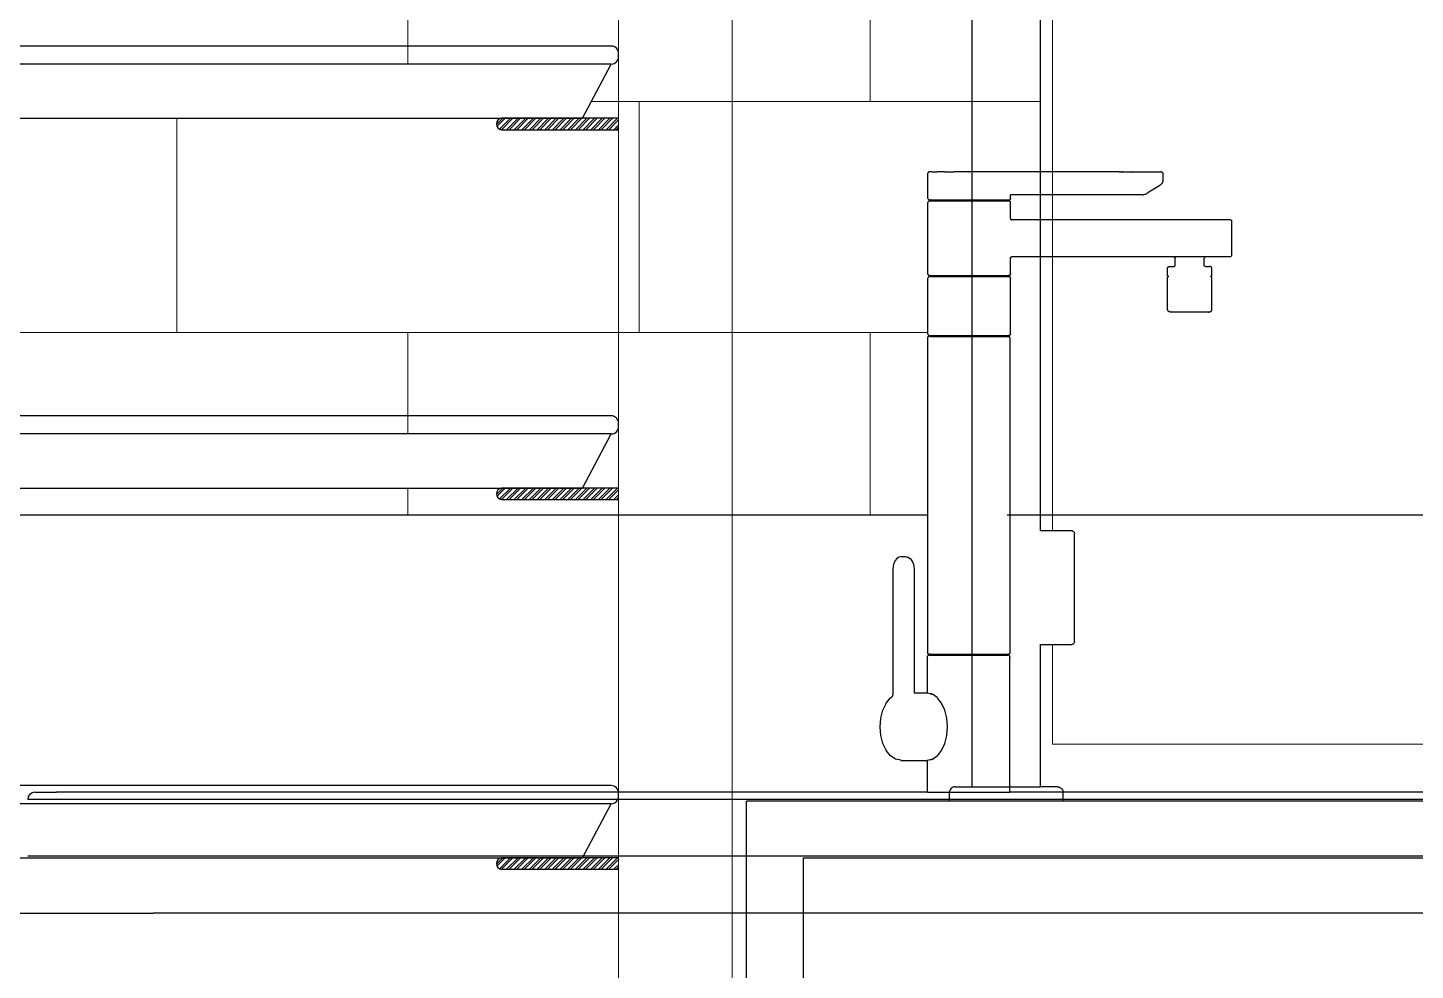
# Model space of a CAD drawing. Header units: millimetres. Extents: x 106699 to 122058, y 158555 to 162844.
# Drawn here: x 108622.63 to 108671.41, y 160829.87 to 160863 of the extents above; entities that cross this region are included whole.
import ezdxf

# ---------------------------------------------------------------- set-up
doc = ezdxf.new("R2010")
doc.units = ezdxf.units.MM
for name, color, linetype, lineweight in [('300_Z4_STR_F03$0$AUDIT_D_220920114151-103', 251, 'Continuous', 5), ('ahsap gorunus arka kalın', 43, 'Continuous', 9), ('cam gorunus on', 142, 'Continuous', 15)]:
    doc.layers.add(name, color=color, linetype=linetype, lineweight=lineweight)
doc.layers.add('S2000-002 Çizgi', color=7, linetype='Continuous')
pattern_1 = [(0, (-11544.62, 998.902), (0, 8.128), []), (90, (-11544.62, 998.902), (-8.128, 8.128), [8.128, -8.128])]

# ---------------------------------------------------------------- blocks, each defined once
blk = doc.blocks.new('A$C254879b2')
at = {"layer": 'S2000-002 Çizgi', "color": 8, "true_color": 0x7a7a7a}
for p, q in [((448.886, 113.516), (448.888, 113.529)), ((448.886, 112.624), (448.886, 113.516)), ((448.893, 113.541), (448.888, 113.529)), ((448.9, 113.551), (448.893, 113.541)), ((448.91, 113.559), (448.9, 113.551)), ((448.91, 113.559), (448.922, 113.563)), ((448.935, 113.565), (448.922, 113.563)), ((449.019, 113.563), (448.935, 113.565)), ((449.019, 113.563), (449.03, 113.565)), ((449.03, 113.565), (449.205, 113.563)), ((449.215, 113.565), (449.205, 113.563)), ((449.468, 113.563), (449.215, 113.565)), ((449.468, 113.563), (449.476, 113.565)), ((449.476, 113.565), (449.791, 113.563)), ((449.795, 113.565), (449.791, 113.563)), ((450.15, 113.563), (449.795, 113.565)), ((450.301, 113.563), (450.15, 113.563)), ((450.301, 113.563), (450.307, 113.565)), ((451.698, 113.565), (450.307, 113.565)), ((455.598, 113.563), (451.698, 113.565)), ((455.608, 113.565), (455.598, 113.563)), ((455.608, 113.565), (455.646, 113.565)), ((455.646, 113.565), (455.682, 113.563)), ((455.689, 113.565), (455.682, 113.563)), ((455.689, 113.565), (455.731, 113.563)), ((455.737, 113.565), (455.731, 113.563)), ((455.737, 113.565), (455.788, 113.565)), ((455.788, 113.565), (455.839, 113.563)), ((455.842, 113.565), (455.839, 113.563)), ((455.842, 113.565), (455.897, 113.563)), ((455.897, 113.563), (455.955, 113.565)), ((455.955, 113.565), (456.014, 113.563)), ((456.014, 113.563), (456.069, 113.565)), ((456.072, 113.563), (456.069, 113.565)), ((456.072, 113.563), (456.123, 113.565)), ((456.123, 113.565), (456.128, 113.563)), ((456.128, 113.563), (456.174, 113.565)), ((456.174, 113.565), (456.18, 113.563)), ((456.18, 113.563), (456.223, 113.565)), ((456.223, 113.565), (456.23, 113.563)), ((456.23, 113.563), (456.918, 113.565)), ((456.926, 113.563), (456.918, 113.565)), ((456.926, 113.563), (456.962, 113.565)), ((456.962, 113.565), (456.971, 113.563)), ((456.971, 113.563), (456.999, 113.565)), ((456.999, 113.565), (457.057, 113.565)), ((457.068, 113.563), (457.057, 113.565)), ((457.075, 113.565), (457.068, 113.563)), ((457.09, 113.565), (457.075, 113.565)), ((457.09, 113.565), (457.103, 113.563)), ((457.103, 113.563), (457.114, 113.559)), ((457.114, 113.559), (457.125, 113.551)), ((457.128, 113.178), (457.116, 113.157)), ((457.125, 113.551), (457.132, 113.541)), ((457.128, 113.178), (457.133, 113.192)), ((457.132, 113.541), (457.137, 113.529)), ((457.137, 113.211), (457.133, 113.192)), ((457.137, 113.529), (457.139, 113.516)), ((457.137, 113.211), (457.139, 113.225)), ((457.139, 113.516), (457.139, 113.225)), ((451.787, 112.624), (451.787, 112.754)), ((456.413, 112.754), (451.787, 112.754)), ((456.413, 112.754), (456.438, 112.756)), ((456.438, 112.756), (456.448, 112.757)), ((456.448, 112.757), (456.476, 112.762)), ((456.476, 112.762), (456.506, 112.77)), ((456.506, 112.77), (456.536, 112.78)), ((456.536, 112.78), (456.563, 112.792)), ((456.563, 112.792), (456.577, 112.803)), ((456.577, 112.803), (456.587, 112.804)), ((456.587, 112.804), (456.595, 112.809)), ((456.999, 113.062), (456.595, 112.809)), ((457.019, 113.069), (456.999, 113.062)), ((457.053, 113.092), (457.019, 113.069)), ((457.068, 113.108), (457.053, 113.092)), ((457.068, 113.108), (457.079, 113.114)), ((457.079, 113.114), (457.089, 113.123)), ((457.099, 113.135), (457.087, 113.129)), ((457.087, 113.129), (457.089, 113.123)), ((457.108, 113.145), (457.099, 113.135)), ((457.116, 113.157), (457.108, 113.145)), ((448.886, 112.624), (448.888, 112.612)), ((448.888, 112.501), (448.886, 112.488)), ((448.886, 109.964), (448.886, 112.488)), ((448.888, 112.612), (448.893, 112.6)), ((448.888, 112.501), (448.893, 112.512)), ((448.893, 112.6), (448.9, 112.59)), ((448.893, 112.512), (448.9, 112.522)), ((448.9, 112.59), (448.91, 112.582)), ((448.9, 112.522), (448.91, 112.53)), ((448.91, 112.582), (448.922, 112.577)), ((448.922, 112.535), (448.91, 112.53)), ((448.922, 112.577), (448.935, 112.576)), ((448.922, 112.535), (448.935, 112.537)), ((448.959, 112.576), (448.935, 112.576)), ((448.935, 112.537), (448.959, 112.537)), ((448.959, 112.537), (448.959, 112.576)), ((448.959, 112.576), (451.714, 112.576)), ((448.959, 112.537), (451.714, 112.537)), ((451.714, 112.537), (451.714, 112.576)), ((451.714, 112.576), (451.738, 112.576)), ((451.714, 112.537), (451.738, 112.537)), ((451.738, 112.576), (451.751, 112.577)), ((451.738, 112.537), (451.751, 112.535)), ((451.751, 112.577), (451.762, 112.582)), ((451.751, 112.535), (451.762, 112.53)), ((451.762, 112.582), (451.773, 112.59)), ((451.762, 112.53), (451.773, 112.522)), ((451.78, 112.6), (451.773, 112.59)), ((451.773, 112.522), (451.78, 112.512)), ((451.785, 112.612), (451.78, 112.6)), ((451.785, 112.501), (451.78, 112.512)), ((451.787, 112.624), (451.785, 112.612)), ((451.787, 112.488), (451.785, 112.501)), ((451.787, 111.924), (451.787, 112.488)), ((451.787, 111.924), (451.788, 111.911)), ((451.788, 111.911), (451.793, 111.9)), ((451.793, 111.9), (451.801, 111.889)), ((451.801, 111.889), (451.811, 111.882)), ((451.811, 111.882), (451.823, 111.877)), ((451.823, 111.877), (451.836, 111.875)), ((459.509, 111.875), (451.836, 111.875)), ((459.509, 111.875), (459.522, 111.874)), ((459.522, 111.874), (459.534, 111.869)), ((459.534, 111.869), (459.544, 111.861)), ((459.544, 111.861), (459.552, 111.851)), ((459.552, 111.851), (459.557, 111.839)), ((459.557, 111.839), (459.558, 111.826)), ((459.558, 111.826), (459.558, 110.625)), ((451.788, 110.54), (451.787, 110.528)), ((451.787, 109.964), (451.787, 110.528)), ((451.788, 110.54), (451.793, 110.552)), ((451.801, 110.562), (451.793, 110.552)), ((451.811, 110.57), (451.801, 110.562)), ((451.811, 110.57), (451.823, 110.575)), ((451.823, 110.575), (451.836, 110.577)), ((457.515, 110.577), (451.836, 110.577)), ((457.515, 110.577), (457.53, 110.575)), ((457.554, 110.577), (457.53, 110.575)), ((457.53, 110.575), (457.544, 110.57)), ((457.544, 110.57), (457.557, 110.562)), ((458.621, 110.577), (457.554, 110.577)), ((457.557, 110.562), (457.566, 110.552)), ((457.565, 110.248), (457.568, 110.252)), ((457.566, 110.552), (457.572, 110.54)), ((457.568, 110.252), (457.57, 110.255)), ((457.57, 110.255), (457.572, 110.26)), ((457.572, 110.54), (457.574, 110.528)), ((457.572, 110.26), (457.574, 110.264)), ((457.574, 110.268), (457.574, 110.528)), ((457.574, 110.264), (457.574, 110.268)), ((458.603, 110.54), (458.601, 110.528)), ((458.601, 110.268), (458.601, 110.528)), ((458.601, 110.264), (458.601, 110.268)), ((458.602, 110.26), (458.601, 110.264)), ((458.604, 110.255), (458.602, 110.26)), ((458.609, 110.552), (458.603, 110.54)), ((458.607, 110.252), (458.604, 110.255)), ((458.61, 110.248), (458.607, 110.252)), ((458.609, 110.552), (458.618, 110.562)), ((458.618, 110.562), (458.63, 110.57)), ((458.644, 110.575), (458.621, 110.577)), ((458.644, 110.575), (458.63, 110.57)), ((458.66, 110.577), (458.644, 110.575)), ((459.509, 110.577), (458.66, 110.577)), ((459.522, 110.578), (459.509, 110.577)), ((459.534, 110.583), (459.522, 110.578)), ((459.544, 110.591), (459.534, 110.583)), ((459.552, 110.601), (459.544, 110.591)), ((459.552, 110.601), (459.557, 110.613)), ((459.558, 110.625), (459.557, 110.613)), ((448.888, 109.951), (448.886, 109.964)), ((448.886, 109.827), (448.888, 109.84)), ((448.886, 107.859), (448.886, 109.827)), ((448.888, 109.951), (448.893, 109.94)), ((448.893, 109.852), (448.888, 109.84)), ((448.893, 109.94), (448.9, 109.929)), ((448.9, 109.862), (448.893, 109.852)), ((448.91, 109.922), (448.9, 109.929)), ((448.91, 109.87), (448.9, 109.862)), ((448.922, 109.917), (448.91, 109.922)), ((448.922, 109.874), (448.91, 109.87)), ((448.922, 109.917), (448.935, 109.915)), ((448.935, 109.876), (448.922, 109.874)), ((448.959, 109.915), (448.935, 109.915)), ((448.959, 109.876), (448.935, 109.876)), ((448.959, 109.876), (448.959, 109.915)), ((448.959, 109.915), (451.714, 109.915)), ((448.959, 109.876), (451.714, 109.876)), ((451.714, 109.876), (451.714, 109.915)), ((451.738, 109.915), (451.714, 109.915)), ((451.714, 109.876), (451.738, 109.876)), ((451.738, 109.915), (451.751, 109.917)), ((451.738, 109.876), (451.751, 109.874)), ((451.751, 109.917), (451.762, 109.922)), ((451.751, 109.874), (451.762, 109.87)), ((451.762, 109.922), (451.773, 109.929)), ((451.762, 109.87), (451.773, 109.862)), ((451.773, 109.929), (451.78, 109.94)), ((451.773, 109.862), (451.78, 109.852)), ((451.785, 109.951), (451.78, 109.94)), ((451.78, 109.852), (451.785, 109.84)), ((451.787, 109.964), (451.785, 109.951)), ((451.785, 109.84), (451.787, 109.827)), ((451.787, 107.859), (451.787, 109.827)), ((457.31, 110.174), (457.311, 110.182)), ((457.31, 109.91), (457.31, 110.174)), ((457.318, 109.908), (457.31, 109.91)), ((457.31, 109.863), (457.318, 109.865)), ((457.31, 108.716), (457.31, 109.863)), ((457.311, 110.182), (457.313, 110.19)), ((457.313, 110.19), (457.316, 110.198)), ((457.316, 110.198), (457.321, 110.205)), ((457.325, 109.906), (457.318, 109.908)), ((457.318, 109.865), (457.325, 109.867)), ((457.321, 110.205), (457.327, 110.211)), ((457.331, 109.902), (457.325, 109.906)), ((457.325, 109.867), (457.331, 109.871)), ((457.327, 110.211), (457.335, 110.217)), ((457.336, 109.898), (457.331, 109.902)), ((457.331, 109.871), (457.336, 109.875)), ((457.335, 110.217), (457.343, 110.223)), ((457.339, 109.892), (457.336, 109.898)), ((457.336, 109.875), (457.339, 109.881)), ((457.34, 109.887), (457.339, 109.892)), ((457.339, 109.881), (457.34, 109.887)), ((457.343, 110.223), (457.353, 110.227)), ((457.353, 110.227), (457.363, 110.231)), ((457.363, 110.231), (457.373, 110.233)), ((457.373, 110.233), (457.384, 110.235)), ((457.384, 110.235), (457.395, 110.235)), ((457.395, 110.235), (457.528, 110.235)), ((457.528, 110.235), (457.534, 110.236)), ((457.534, 110.236), (457.54, 110.236)), ((457.54, 110.236), (457.546, 110.238)), ((457.546, 110.238), (457.551, 110.24)), ((457.551, 110.24), (457.556, 110.242)), ((457.556, 110.242), (457.561, 110.245)), ((457.561, 110.245), (457.565, 110.248)), ((458.614, 110.245), (458.61, 110.248)), ((458.619, 110.242), (458.614, 110.245)), ((458.624, 110.24), (458.619, 110.242)), ((458.629, 110.238), (458.624, 110.24)), ((458.635, 110.236), (458.629, 110.238)), ((458.641, 110.235), (458.635, 110.236)), ((458.641, 110.235), (458.779, 110.235)), ((458.79, 110.235), (458.779, 110.235)), ((458.801, 110.233), (458.79, 110.235)), ((458.812, 110.231), (458.801, 110.233)), ((458.822, 110.227), (458.812, 110.231)), ((458.831, 110.223), (458.822, 110.227)), ((458.84, 110.217), (458.831, 110.223)), ((458.835, 109.887), (458.836, 109.892)), ((458.836, 109.881), (458.835, 109.887)), ((458.836, 109.892), (458.839, 109.898)), ((458.839, 109.875), (458.836, 109.881)), ((458.839, 109.898), (458.844, 109.902)), ((458.844, 109.871), (458.839, 109.875)), ((458.847, 110.211), (458.84, 110.217)), ((458.844, 109.902), (458.85, 109.906)), ((458.85, 109.867), (458.844, 109.871)), ((458.853, 110.205), (458.847, 110.211)), ((458.85, 109.906), (458.857, 109.908)), ((458.857, 109.865), (458.85, 109.867)), ((458.858, 110.198), (458.853, 110.205)), ((458.857, 109.908), (458.865, 109.91)), ((458.865, 109.863), (458.857, 109.865)), ((458.862, 110.19), (458.858, 110.198)), ((458.864, 110.182), (458.862, 110.19)), ((458.865, 110.174), (458.864, 110.182)), ((458.865, 109.91), (458.865, 110.174)), ((458.865, 108.716), (458.865, 109.863)), ((457.311, 108.705), (457.31, 108.716)), ((457.314, 108.694), (457.311, 108.705)), ((457.319, 108.684), (457.314, 108.694)), ((457.326, 108.674), (457.319, 108.684)), ((457.335, 108.664), (457.326, 108.674)), ((457.345, 108.656), (457.335, 108.664)), ((457.357, 108.649), (457.345, 108.656)), ((457.37, 108.642), (457.357, 108.649)), ((457.384, 108.637), (457.37, 108.642)), ((457.399, 108.634), (457.384, 108.637)), ((457.414, 108.632), (457.399, 108.634)), ((457.43, 108.631), (457.414, 108.632)), ((457.628, 108.631), (457.43, 108.631)), ((458.546, 108.631), (457.628, 108.631)), ((458.745, 108.631), (458.546, 108.631)), ((458.745, 108.631), (458.761, 108.632)), ((458.761, 108.632), (458.776, 108.634)), ((458.776, 108.634), (458.791, 108.637)), ((458.791, 108.637), (458.805, 108.642)), ((458.805, 108.642), (458.818, 108.649)), ((458.818, 108.649), (458.83, 108.656)), ((458.83, 108.656), (458.84, 108.664)), ((458.84, 108.664), (458.849, 108.674)), ((458.849, 108.674), (458.856, 108.684)), ((458.856, 108.684), (458.861, 108.694)), ((458.861, 108.694), (458.864, 108.705)), ((458.864, 108.705), (458.865, 108.716)), ((448.886, 107.859), (448.888, 107.847)), ((448.888, 107.847), (448.893, 107.835)), ((448.893, 107.835), (448.9, 107.825)), ((448.9, 107.825), (448.91, 107.817)), ((448.91, 107.817), (448.922, 107.812)), ((448.922, 107.812), (448.935, 107.811)), ((448.935, 107.811), (448.959, 107.811)), ((448.959, 107.772), (448.959, 107.811)), ((448.959, 107.811), (451.714, 107.811)), ((451.714, 107.772), (451.714, 107.811)), ((451.738, 107.811), (451.714, 107.811)), ((451.738, 107.811), (451.751, 107.812)), ((451.751, 107.812), (451.762, 107.817)), ((451.762, 107.817), (451.773, 107.825)), ((451.773, 107.825), (451.78, 107.835)), ((451.785, 107.847), (451.78, 107.835)), ((451.787, 107.859), (451.785, 107.847)), ((448.867, 107.735), (448.866, 107.723)), ((448.866, 107.723), (448.866, 101.5)), ((448.872, 107.747), (448.867, 107.735)), ((448.872, 107.747), (448.88, 107.757)), ((448.88, 107.757), (448.89, 107.765)), ((448.902, 107.77), (448.89, 107.765)), ((448.902, 107.77), (448.914, 107.772)), ((448.959, 107.772), (448.914, 107.772)), ((448.959, 107.772), (451.714, 107.772)), ((451.718, 107.772), (451.714, 107.772)), ((451.73, 107.77), (451.718, 107.772)), ((451.742, 107.765), (451.73, 107.77)), ((451.742, 107.765), (451.73, 107.77)), ((451.752, 107.757), (451.742, 107.765)), ((451.76, 107.747), (451.752, 107.757)), ((451.765, 107.735), (451.76, 107.747)), ((451.766, 107.723), (451.765, 107.735)), ((451.766, 107.723), (451.766, 101.5)), ((267.531, 101.5), (448.866, 101.5)), ((448.866, 101.5), (448.866, 101.387)), ((451.667, 101.5), (451.766, 101.5)), ((451.766, 101.5), (672.528, 101.5)), ((451.766, 101.5), (451.766, 101.387)), ((448.866, 101.387), (448.866, 101.345)), ((448.866, 101.345), (448.866, 101.3)), ((448.866, 101.3), (448.866, 96.653)), ((451.766, 101.387), (451.766, 101.345)), ((451.766, 101.345), (451.766, 101.3)), ((451.766, 101.3), (451.766, 96.653)), ((447.855, 100.008), (447.85, 100.001)), ((447.862, 100.013), (447.855, 100.008)), ((447.925, 100.023), (447.862, 100.013)), ((447.932, 100.028), (447.925, 100.023)), ((447.94, 100.029), (447.932, 100.028)), ((448.111, 100.029), (447.94, 100.029)), ((448.119, 100.028), (448.111, 100.029)), ((448.119, 100.028), (448.181, 100.014)), ((448.189, 100.013), (448.181, 100.014)), ((448.196, 100.008), (448.189, 100.013)), ((448.196, 100.008), (448.247, 99.969)), ((447.663, 99.694), (447.654, 99.581)), ((447.654, 99.581), (447.654, 95.183)), ((447.689, 99.799), (447.663, 99.694)), ((447.731, 99.889), (447.689, 99.799)), ((447.735, 99.894), (447.731, 99.889)), ((447.79, 99.964), (447.735, 99.894)), ((447.85, 100.001), (447.79, 99.964)), ((448.254, 99.968), (448.247, 99.969)), ((448.254, 99.968), (448.26, 99.964)), ((448.26, 99.964), (448.316, 99.894)), ((448.319, 99.889), (448.316, 99.894)), ((448.319, 99.889), (448.361, 99.799)), ((448.361, 99.799), (448.388, 99.694)), ((448.388, 99.694), (448.397, 99.581)), ((448.397, 99.581), (448.397, 95.234)), ((448.866, 96.653), (448.867, 96.641)), ((448.867, 96.641), (448.872, 96.629)), ((448.88, 96.619), (448.872, 96.629)), ((448.88, 96.619), (448.89, 96.611)), ((448.902, 96.606), (448.89, 96.611)), ((448.902, 96.606), (448.914, 96.605)), ((448.948, 96.605), (448.914, 96.605)), ((448.948, 96.566), (448.948, 96.605)), ((448.948, 96.605), (451.683, 96.605)), ((451.683, 96.566), (451.683, 96.605)), ((451.683, 96.605), (451.718, 96.605)), ((451.73, 96.606), (451.718, 96.605)), ((451.742, 96.611), (451.73, 96.606)), ((451.752, 96.619), (451.742, 96.611)), ((451.76, 96.629), (451.752, 96.619)), ((451.765, 96.641), (451.76, 96.629)), ((451.766, 96.653), (451.765, 96.641)), ((448.866, 96.517), (448.867, 96.529)), ((448.866, 95.23), (448.866, 96.517)), ((448.867, 96.529), (448.872, 96.541)), ((448.872, 96.541), (448.88, 96.551)), ((448.88, 96.551), (448.89, 96.559)), ((448.902, 96.564), (448.89, 96.559)), ((448.902, 96.564), (448.914, 96.566)), ((448.948, 96.566), (448.914, 96.566)), ((448.948, 96.566), (451.683, 96.566)), ((451.718, 96.566), (451.683, 96.566)), ((451.73, 96.564), (451.718, 96.566)), ((451.73, 96.564), (451.742, 96.559)), ((451.752, 96.551), (451.742, 96.559)), ((451.76, 96.541), (451.752, 96.551)), ((451.765, 96.529), (451.76, 96.541)), ((451.765, 96.529), (451.766, 96.517)), ((451.766, 91.75), (451.766, 96.517)), ((447.641, 95.128), (447.638, 95.123)), ((447.641, 95.128), (447.645, 95.136)), ((447.645, 95.136), (447.65, 95.151)), ((447.65, 95.151), (447.653, 95.167)), ((447.653, 95.167), (447.654, 95.183)), ((448.849, 95.234), (448.397, 95.234)), ((448.854, 95.233), (448.849, 95.234)), ((448.866, 95.23), (448.854, 95.233)), ((448.876, 95.228), (448.866, 95.23)), ((448.964, 95.209), (448.876, 95.228)), ((448.983, 95.205), (448.964, 95.209)), ((449.007, 95.2), (448.983, 95.205)), ((448.987, 95.194), (448.991, 95.197)), ((448.991, 95.197), (449.007, 95.2)), ((449.035, 95.194), (449.007, 95.2)), ((449.04, 95.193), (449.035, 95.194)), ((449.208, 95.076), (449.04, 95.193)), ((447.304, 94.637), (447.416, 94.872)), ((447.416, 94.879), (447.42, 94.884)), ((447.416, 94.872), (447.416, 94.879)), ((447.42, 94.884), (447.561, 95.056)), ((447.561, 95.056), (447.568, 95.07)), ((447.568, 95.07), (447.627, 95.111)), ((447.627, 95.111), (447.634, 95.118)), ((447.634, 95.118), (447.638, 95.123)), ((449.213, 95.075), (449.208, 95.076)), ((449.213, 95.075), (449.216, 95.072)), ((449.234, 95.05), (449.216, 95.072)), ((449.365, 94.885), (449.234, 95.05)), ((449.365, 94.885), (449.366, 94.882)), ((449.48, 94.639), (449.366, 94.882)), ((449.551, 94.356), (449.48, 94.639)), ((447.209, 94.053), (447.233, 94.355)), ((447.233, 94.355), (447.304, 94.637)), ((449.575, 94.053), (449.551, 94.356)), ((447.233, 93.751), (447.209, 94.053)), ((447.304, 93.469), (447.233, 93.751)), ((449.48, 93.467), (449.551, 93.75)), ((449.551, 93.75), (449.575, 94.053)), ((447.416, 93.227), (447.304, 93.469)), ((447.416, 93.227), (447.42, 93.222)), ((447.568, 93.036), (447.42, 93.222)), ((449.216, 93.034), (449.365, 93.221)), ((449.366, 93.224), (449.365, 93.221)), ((449.366, 93.224), (449.48, 93.467)), ((447.735, 92.925), (447.568, 93.036)), ((447.74, 92.918), (447.735, 92.925)), ((447.74, 92.918), (447.747, 92.914)), ((447.932, 92.874), (447.747, 92.914)), ((447.932, 92.874), (447.94, 92.872)), ((447.94, 92.872), (448.849, 92.872)), ((448.849, 92.872), (448.854, 92.873)), ((448.854, 92.873), (448.866, 92.876)), ((448.866, 92.876), (448.876, 92.878)), ((448.866, 91.75), (448.866, 92.876)), ((448.876, 92.878), (448.964, 92.897)), ((448.964, 92.897), (448.983, 92.901)), ((448.983, 92.901), (449.009, 92.907)), ((449.035, 92.912), (449.009, 92.907)), ((449.035, 92.912), (449.04, 92.913)), ((449.04, 92.913), (449.208, 93.03)), ((449.208, 93.03), (449.213, 93.031)), ((449.213, 93.031), (449.216, 93.034)), ((417.486, 91.75), (418.251, 91.75)), ((448.866, 91.75), (418.251, 91.75)), ((448.866, 91.742), (448.866, 91.75)), ((448.866, 91.75), (448.964, 91.75)), ((448.964, 91.75), (449.155, 91.75)), ((449.155, 91.75), (449.425, 91.75)), ((449.425, 91.75), (449.756, 91.75)), ((449.756, 91.75), (450.125, 91.75)), ((450.125, 91.75), (450.507, 91.75)), ((450.507, 91.75), (450.876, 91.75)), ((450.876, 91.75), (451.206, 91.75)), ((451.206, 91.75), (451.477, 91.75)), ((451.477, 91.75), (451.667, 91.75)), ((451.667, 91.75), (451.766, 91.75)), ((451.766, 91.742), (451.766, 91.75)), ((467.761, 91.75), (451.766, 91.75)), ((418.251, 91.5), (417.236, 91.5)), ((448.866, 91.5), (418.251, 91.5)), ((448.964, 91.5), (448.866, 91.5)), ((449.155, 91.5), (448.964, 91.5)), ((449.425, 91.5), (449.155, 91.5)), ((449.756, 91.5), (449.425, 91.5)), ((450.125, 91.5), (449.756, 91.5)), ((450.507, 91.5), (450.125, 91.5)), ((450.876, 91.5), (450.507, 91.5)), ((451.206, 91.5), (450.876, 91.5)), ((451.477, 91.5), (451.206, 91.5)), ((451.667, 91.5), (451.477, 91.5)), ((451.766, 91.5), (451.667, 91.5)), ((467.538, 91.5), (451.766, 91.5)), ((447.642, 89.5), (417.235, 89.501)), ((465.542, 89.5), (447.642, 89.5)), ((672.528, 89.501), (465.542, 89.5)), ((319.127, 87.5), (421.642, 87.5)), ((525.522, 87.5), (421.642, 87.5))]:
    blk.add_line(p, q, dxfattribs=at)
blk.add_arc((417.486, 91.5), 0.25, 90, 180, dxfattribs=at)
blk = doc.blocks.new('A$C25c8e8f5')
at = {"layer": 'S2000-002 Çizgi', "true_color": 0x7a7a7a}
h = blk.add_hatch(dxfattribs=at)
h.set_pattern_fill('ANSI32', color=8, scale=0.02)
h.set_pattern_definition([(45, (4760.11143, 8611.67706), (-0.1347038612, 0.1347038612), []), (45, (4760.20123, 8611.67706), (-0.1347038612, 0.1347038612), [])])
edge = h.paths.add_edge_path()
edge.add_line((147.003, 44.071), (147.003, 44.471))
edge.add_line((147.003, 44.471), (142.929, 44.471))
edge.add_arc((142.91, 44.271), 0.201, 84.7521, 264.7521)
edge.add_line((142.892, 44.071), (147.003, 44.071))
h = blk.add_hatch(dxfattribs=at)
h.set_pattern_fill('ANSI32', color=8, scale=0.02)
h.set_pattern_definition([(45, (4760.11143, 8598.67705), (-0.1347038612, 0.1347038612), []), (45, (4760.20123, 8598.67705), (-0.1347038612, 0.1347038612), [])])
edge = h.paths.add_edge_path()
edge.add_line((147.003, 31.071), (147.003, 31.471))
edge.add_line((147.003, 31.471), (142.929, 31.471))
edge.add_arc((142.91, 31.271), 0.201, 84.7521, 264.7521)
edge.add_line((142.892, 31.071), (147.003, 31.071))
h = blk.add_hatch(dxfattribs=at)
h.set_pattern_fill('ANSI32', color=8, scale=0.02)
h.set_pattern_definition([(45, (4760.11143, 8585.67705), (-0.1347038612, 0.1347038612), []), (45, (4760.20123, 8585.67705), (-0.1347038612, 0.1347038612), [])])
edge = h.paths.add_edge_path()
edge.add_line((147.003, 18.071), (147.003, 18.471))
edge.add_line((147.003, 18.471), (142.929, 18.471))
edge.add_arc((142.91, 18.271), 0.201, 84.7521, 264.7521)
edge.add_line((142.892, 18.071), (147.003, 18.071))
at = {"layer": 'cam gorunus on'}
for p, q in [((150.998, 5.471, -6.083), (150.998, 65.971, 0.07)), ((147.003, 5.471, -6.083), (147.003, 61.971, 0.07))]:
    blk.add_line(p, q, dxfattribs=at)
at = {"layer": 'S2000-002 Çizgi', "color": 8, "true_color": 0x7a7a7a, "elevation": -6.083}
for points in [[(146.749, 46.376, 0.414214), (147.003, 46.63), (147.003, 46.757, 0.414214), (146.749, 47.011), (102.216, 47.011, 0.269426), (101.996, 46.883, 0.269426)], [(147.003, 44.471), (142.892, 44.471, 0.912359), (142.892, 44.071), (147.003, 44.071)], [(146.749, 33.376, 0.414214), (147.003, 33.63), (147.003, 33.757, 0.414214), (146.749, 34.011), (102.216, 34.011, 0.269426), (101.996, 33.883, 0.269426)], [(147.003, 31.471), (142.892, 31.471, 0.912359), (142.892, 31.071), (147.003, 31.071)], [(146.749, 20.376, 0.414214), (147.003, 20.63), (147.003, 20.757, 0.414214), (146.749, 21.011), (102.216, 21.011, 0.269426), (101.996, 20.883, 0.269426)], [(147.003, 18.471), (142.892, 18.471, 0.912359), (142.892, 18.071), (147.003, 18.071)]]:
    blk.add_lwpolyline(points, format="xyb", dxfattribs=at)
at = {"layer": 'S2000-002 Çizgi', "color": 8, "true_color": 0x7a7a7a, "elevation": 0.07}
for points in [[(145.733, 44.471), (146.749, 46.376), (102.216, 46.376), (103.232, 44.471)], [(145.733, 31.471), (146.749, 33.376), (102.216, 33.376), (103.232, 31.471)], [(145.733, 18.471), (146.749, 20.376), (102.216, 20.376), (103.232, 18.471)]]:
    blk.add_lwpolyline(points, close=True, dxfattribs=at)
blk = doc.blocks.new('A$Cfe531ae8')
for p, q in [((261.802, 92), (261.802, 136.7)), ((264.202, 101), (264.202, 128)), ((265.302, 101), (264.202, 101)), ((265.302, 101), (265.307, 100.998)), ((265.324, 100.998), (265.307, 100.998)), ((265.345, 100.99), (265.324, 100.998)), ((265.345, 100.99), (265.364, 100.978)), ((265.364, 100.978), (265.38, 100.962)), ((265.38, 100.962), (265.392, 100.943)), ((265.392, 100.943), (265.4, 100.922)), ((265.4, 100.922), (265.402, 100.9)), ((265.402, 97.1), (265.402, 100.9)), ((265.4, 97.078), (265.392, 97.057)), ((265.402, 97.1), (265.4, 97.078)), ((264.202, 92), (264.202, 97)), ((264.202, 97), (265.29, 97)), ((265.292, 97.003), (265.29, 97)), ((265.29, 97), (265.295, 97)), ((265.295, 97), (265.292, 97.003)), ((265.295, 97), (265.302, 97)), ((265.302, 97), (265.307, 97.003)), ((265.324, 97.003), (265.307, 97.003)), ((265.334, 97.01), (265.324, 97.003)), ((265.334, 97.01), (265.345, 97.01)), ((265.364, 97.022), (265.345, 97.01)), ((265.38, 97.038), (265.364, 97.022)), ((265.392, 97.057), (265.38, 97.038)), ((261.007, 91.845), (261.002, 91.8)), ((261.002, 91.5), (261.002, 91.8)), ((261.022, 91.887), (261.007, 91.845)), ((261.046, 91.925), (261.022, 91.887)), ((261.077, 91.956), (261.046, 91.925)), ((261.115, 91.98), (261.077, 91.956)), ((261.158, 91.995), (261.115, 91.98)), ((261.202, 92), (261.158, 91.995)), ((261.202, 92), (261.802, 92)), ((261.802, 92), (261.812, 92)), ((261.812, 92), (261.843, 92)), ((261.843, 92), (261.893, 92)), ((261.893, 92), (261.963, 92)), ((261.963, 92), (262.05, 92)), ((262.05, 92), (262.153, 92)), ((262.153, 92), (262.272, 92)), ((262.272, 92), (262.402, 92)), ((262.402, 92), (262.543, 92)), ((262.543, 92), (262.691, 92)), ((262.691, 92), (262.845, 92)), ((262.845, 92), (263.002, 92)), ((263.002, 92), (263.159, 92)), ((263.159, 92), (263.313, 92)), ((263.313, 92), (263.461, 92)), ((263.461, 92), (263.602, 92)), ((263.602, 92), (263.733, 92)), ((263.733, 92), (263.851, 92)), ((263.851, 92), (263.954, 92)), ((263.954, 92), (264.041, 92)), ((264.041, 92), (264.111, 92)), ((264.111, 92), (264.161, 92)), ((264.161, 92), (264.192, 92)), ((264.202, 92), (264.192, 92)), ((264.802, 92), (264.202, 92)), ((264.802, 92), (264.846, 91.995)), ((264.846, 91.995), (264.889, 91.98)), ((264.889, 91.98), (264.927, 91.956)), ((264.927, 91.956), (264.958, 91.925)), ((264.958, 91.925), (264.982, 91.887)), ((264.982, 91.887), (264.997, 91.845)), ((264.997, 91.845), (265.002, 91.8)), ((265.002, 91.5), (265.002, 91.8)), ((253.862, 76.5), (253.862, 91.5)), ((260.002, 91.5), (253.862, 91.5)), ((521.862, 91.5), (260.002, 91.5)), ((255.862, 89.5), (519.862, 89.5)), ((255.862, 89.5), (255.862, 74.5))]:
    blk.add_line(p, q)
at = {"layer": 'cam gorunus on'}
blk.add_line((264.622, 128), (264.622, 101), dxfattribs=at)
blk.add_lwpolyline([(264.622, 97), (264.622, 93.5), (344.622, 93.5), (344.622, 97)], dxfattribs=at)
at = {"layer": 'ahsap gorunus arka kalın'}
blk.add_blockref('A$C25c8e8f5', (102.363, 71.029, -0.07), dxfattribs=at)

msp = doc.modelspace()

# ---------------------------------------------------------------- hatches: boundary and pattern name
at = {"layer": 'ahsap gorunus arka kalın', "true_color": 0xc3d8cc}
h = msp.add_hatch(dxfattribs=at)
h.set_pattern_fill('AR-B816', color=254, scale=0.04)
h.set_pattern_definition(pattern_1)
edge = h.paths.add_edge_path()
edge.add_line((108293.168, 160954.375), (108403.168, 160954.375))
edge.add_line((108403.168, 160954.375), (108403.168, 160822.317))
edge.add_line((108403.168, 160822.317), (108406.848, 160822.317))
edge.add_line((108406.848, 160822.317), (108406.848, 160917.374))
edge.add_line((108406.848, 160917.374), (108409.388, 160917.374))
edge.add_line((108409.388, 160917.374), (108467.326, 160917.374))
edge.add_line((108467.326, 160917.374), (108469.96, 160917.374))
edge.add_line((108469.96, 160917.374), (108469.96, 160903.014))
edge.add_line((108469.96, 160903.014), (108469.96, 160881.279))
edge.add_line((108469.96, 160881.279), (108484.095, 160881.279))
edge.add_line((108484.095, 160881.279), (108484.095, 160845.874))
edge.add_line((108484.095, 160845.874), (108496.396, 160845.874))
edge.add_line((108496.396, 160845.874), (108496.396, 160881.317))
edge.add_line((108496.396, 160881.317), (108502.922, 160881.317))
edge.add_line((108502.922, 160881.317), (108502.922, 160890.874))
edge.add_line((108502.922, 160890.874), (108497.922, 160890.874))
edge.add_line((108497.922, 160890.874), (108497.243, 160890.874))
edge.add_line((108497.243, 160890.874), (108497.177, 160891.018))
edge.add_line((108497.177, 160891.018), (108497.161, 160891.293))
edge.add_line((108497.161, 160891.293), (108496.881, 160891.305))
edge.add_line((108496.881, 160891.305), (108496.636, 160891.463))
edge.add_line((108496.636, 160891.463), (108496.522, 160891.678))
edge.add_line((108496.522, 160891.678), (108496.403, 160892.32))
edge.add_line((108496.403, 160892.32), (108496.391, 160892.371))
edge.add_line((108496.391, 160892.371), (108496.374, 160892.424))
edge.add_line((108496.374, 160892.424), (108496.355, 160892.475))
edge.add_line((108496.355, 160892.475), (108496.332, 160892.525))
edge.add_line((108496.332, 160892.525), (108496.306, 160892.573))
edge.add_line((108496.306, 160892.573), (108496.278, 160892.62))
edge.add_line((108496.278, 160892.62), (108496.247, 160892.664))
edge.add_line((108496.247, 160892.664), (108496.213, 160892.707))
edge.add_line((108496.213, 160892.707), (108496.176, 160892.747))
edge.add_line((108496.176, 160892.747), (108496.137, 160892.784))
edge.add_line((108496.137, 160892.784), (108496.072, 160892.834))
edge.add_line((108496.072, 160892.834), (108495.966, 160892.902))
edge.add_line((108495.966, 160892.902), (108495.821, 160893.104))
edge.add_line((108495.821, 160893.104), (108495.779, 160893.234))
edge.add_line((108495.779, 160893.234), (108665.065, 160893.234))
edge.add_line((108665.065, 160893.234), (108665.074, 160893.234))
edge.add_line((108665.074, 160893.234), (108664.968, 160893.005))
edge.add_line((108664.968, 160893.005), (108664.854, 160892.897))
edge.add_line((108664.854, 160892.897), (108664.648, 160892.724))
edge.add_line((108664.648, 160892.724), (108664.632, 160892.707))
edge.add_line((108664.632, 160892.707), (108664.598, 160892.664))
edge.add_line((108664.598, 160892.664), (108664.567, 160892.62))
edge.add_line((108664.567, 160892.62), (108664.538, 160892.573))
edge.add_line((108664.538, 160892.573), (108664.512, 160892.525))
edge.add_line((108664.512, 160892.525), (108664.49, 160892.475))
edge.add_line((108664.49, 160892.475), (108664.47, 160892.424))
edge.add_line((108664.47, 160892.424), (108664.454, 160892.371))
edge.add_line((108664.454, 160892.371), (108664.441, 160892.32))
edge.add_line((108664.441, 160892.32), (108664.315, 160891.64))
edge.add_line((108664.315, 160891.64), (108664.155, 160891.412))
edge.add_line((108664.155, 160891.412), (108663.927, 160891.304))
edge.add_line((108663.927, 160891.304), (108663.683, 160891.293))
edge.add_line((108663.683, 160891.293), (108663.662, 160890.931))
edge.add_line((108663.662, 160890.931), (108663.525, 160890.874))
edge.add_line((108663.525, 160890.874), (108662.922, 160890.874))
edge.add_line((108662.922, 160890.874), (108657.922, 160890.874))
edge.add_line((108657.922, 160890.874), (108657.922, 160881.342))
edge.add_line((108657.922, 160881.342), (108657.982, 160881.317))
edge.add_line((108657.982, 160881.317), (108691.922, 160881.317))
edge.add_line((108691.922, 160881.317), (108691.922, 160929.366))
edge.add_line((108691.922, 160929.366), (108685.578, 160927.095))
edge.add_line((108685.578, 160927.095), (108674.387, 160931.102))
edge.add_line((108674.387, 160931.102), (108673.896, 160931.785))
edge.add_line((108673.896, 160931.785), (108673.229, 160937.294))
edge.add_line((108673.229, 160937.294), (108673.229, 160938.528))
edge.add_line((108673.229, 160938.528), (108680.994, 160941.304))
edge.add_line((108680.994, 160941.304), (108680.994, 160942.259))
edge.add_line((108680.994, 160942.259), (108683.853, 160944.438))
edge.add_line((108683.853, 160944.438), (108683.853, 160947.473))
edge.add_line((108683.853, 160947.473), (108684.931, 160947.473))
edge.add_line((108684.931, 160947.473), (108684.931, 160973.839))
edge.add_line((108684.931, 160973.839), (108686.596, 160973.839))
edge.add_arc((108686.596, 160974.702), 0.863, 270, 347.6289)
edge.add_spline(control_points=[(108687.438, 160974.517), (108687.476, 160974.689), (108687.57, 160975.076), (108687.789, 160975.742), (108688.039, 160975.984), (108688.239, 160977.582), (108688.345, 160978.207), (108688.392, 160978.416)], knot_values=[0.403662, 0.403662, 0.403662, 0.403662, 0.710546, 1.090047, 1.568727, 1.932922, 2.167118, 2.167118, 2.167118, 2.167118], degree=3, periodic=0)
edge.add_line((108688.392, 160978.416), (108688.392, 160978.42))
edge.add_line((108688.392, 160978.42), (108681.265, 160978.42))
edge.add_line((108681.265, 160978.42), (108681.265, 160979.317))
edge.add_line((108681.265, 160979.317), (108529.89, 160979.317))
edge.add_line((108529.89, 160979.317), (108529.89, 160978.42))
edge.add_line((108529.89, 160978.42), (108528.392, 160978.42))
edge.add_line((108528.392, 160978.42), (108528.392, 160973.839))
edge.add_line((108528.392, 160973.839), (108526.225, 160973.839))
edge.add_line((108526.225, 160973.839), (108526.225, 160970.261))
edge.add_line((108526.225, 160970.261), (108526.224, 160947.473))
edge.add_line((108526.224, 160947.473), (108527.303, 160947.473))
edge.add_line((108527.303, 160947.473), (108527.303, 160944.438))
edge.add_arc((108528.165, 160944.438), 0.863, 180, 220.7053)
edge.add_line((108527.511, 160943.875), (108665.303, 160943.875))
edge.add_line((108665.303, 160943.875), (108665.303, 160943.235))
edge.add_line((108665.303, 160943.235), (108665.074, 160943.235))
edge.add_line((108665.074, 160943.235), (108664.968, 160943.006))
edge.add_line((108664.968, 160943.006), (108664.854, 160942.898))
edge.add_line((108664.854, 160942.898), (108664.648, 160942.725))
edge.add_line((108664.648, 160942.725), (108664.632, 160942.707))
edge.add_line((108664.632, 160942.707), (108664.598, 160942.665))
edge.add_line((108664.598, 160942.665), (108664.567, 160942.621))
edge.add_line((108664.567, 160942.621), (108664.538, 160942.574))
edge.add_line((108664.538, 160942.574), (108664.512, 160942.526))
edge.add_line((108664.512, 160942.526), (108664.49, 160942.476))
edge.add_line((108664.49, 160942.476), (108664.47, 160942.425))
edge.add_line((108664.47, 160942.425), (108664.454, 160942.372))
edge.add_line((108664.454, 160942.372), (108664.441, 160942.321))
edge.add_line((108664.441, 160942.321), (108664.315, 160941.641))
edge.add_line((108664.315, 160941.641), (108664.155, 160941.412))
edge.add_line((108664.155, 160941.412), (108663.927, 160941.305))
edge.add_line((108663.927, 160941.305), (108663.683, 160941.294))
edge.add_line((108663.683, 160941.294), (108663.662, 160940.932))
edge.add_line((108663.662, 160940.932), (108663.525, 160940.875))
edge.add_line((108663.525, 160940.875), (108662.922, 160940.875))
edge.add_line((108662.922, 160940.875), (108657.922, 160940.875))
edge.add_line((108657.922, 160940.875), (108657.922, 160917.875))
edge.add_line((108657.922, 160917.875), (108657.734, 160917.875))
edge.add_line((108657.734, 160917.875), (108657.533, 160917.875))
edge.add_line((108657.533, 160917.875), (108655.422, 160917.875))
edge.add_line((108655.422, 160917.875), (108655.205, 160917.875))
edge.add_line((108655.205, 160917.875), (108655.031, 160917.875))
edge.add_line((108655.031, 160917.875), (108654.972, 160917.875))
edge.add_line((108654.972, 160917.875), (108654.922, 160917.875))
edge.add_line((108654.922, 160917.875), (108654.922, 160940.875))
edge.add_line((108654.922, 160940.875), (108531.361, 160940.875))
edge.add_line((108531.361, 160940.875), (108537.927, 160938.528))
edge.add_line((108537.927, 160938.528), (108537.927, 160937.294))
edge.add_line((108537.927, 160937.294), (108537.259, 160931.785))
edge.add_line((108537.259, 160931.785), (108536.768, 160931.102))
edge.add_line((108536.768, 160931.102), (108525.578, 160927.095))
edge.add_line((108525.578, 160927.095), (108514.387, 160931.102))
edge.add_line((108514.387, 160931.102), (108513.896, 160931.785))
edge.add_line((108513.896, 160931.785), (108513.229, 160937.294))
edge.add_line((108513.229, 160937.294), (108513.229, 160938.528))
edge.add_line((108513.229, 160938.528), (108519.795, 160940.875))
edge.add_line((108519.795, 160940.875), (108505.922, 160940.875))
edge.add_line((108505.922, 160940.875), (108505.922, 160917.875))
edge.add_line((108505.922, 160917.875), (108505.734, 160917.875))
edge.add_line((108505.734, 160917.875), (108505.533, 160917.875))
edge.add_line((108505.533, 160917.875), (108503.422, 160917.875))
edge.add_line((108503.422, 160917.875), (108503.205, 160917.875))
edge.add_line((108503.205, 160917.875), (108503.031, 160917.875))
edge.add_line((108503.031, 160917.875), (108502.972, 160917.875))
edge.add_line((108502.972, 160917.875), (108502.922, 160917.875))
edge.add_line((108502.922, 160917.875), (108502.922, 160940.875))
edge.add_line((108502.922, 160940.875), (108497.922, 160940.875))
edge.add_line((108497.922, 160940.875), (108497.243, 160940.875))
edge.add_line((108497.243, 160940.875), (108497.177, 160941.019))
edge.add_line((108497.177, 160941.019), (108497.161, 160941.294))
edge.add_line((108497.161, 160941.294), (108496.881, 160941.306))
edge.add_line((108496.881, 160941.306), (108496.636, 160941.464))
edge.add_line((108496.636, 160941.464), (108496.522, 160941.679))
edge.add_line((108496.522, 160941.679), (108496.403, 160942.321))
edge.add_line((108496.403, 160942.321), (108496.391, 160942.372))
edge.add_line((108496.391, 160942.372), (108496.374, 160942.425))
edge.add_line((108496.374, 160942.425), (108496.355, 160942.476))
edge.add_line((108496.355, 160942.476), (108496.332, 160942.526))
edge.add_line((108496.332, 160942.526), (108496.306, 160942.574))
edge.add_line((108496.306, 160942.574), (108496.278, 160942.621))
edge.add_line((108496.278, 160942.621), (108496.247, 160942.665))
edge.add_line((108496.247, 160942.665), (108496.213, 160942.707))
edge.add_line((108496.213, 160942.707), (108496.176, 160942.747))
edge.add_line((108496.176, 160942.747), (108496.137, 160942.785))
edge.add_line((108496.137, 160942.785), (108496.072, 160942.835))
edge.add_line((108496.072, 160942.835), (108495.966, 160942.903))
edge.add_line((108495.966, 160942.903), (108495.821, 160943.105))
edge.add_line((108495.821, 160943.105), (108495.779, 160943.235))
edge.add_line((108495.779, 160943.235), (108522.275, 160943.235))
edge.add_line((108522.275, 160943.235), (108523.853, 160944.438))
edge.add_line((108523.853, 160944.438), (108523.853, 160947.473))
edge.add_line((108523.853, 160947.473), (108524.931, 160947.473))
edge.add_line((108524.931, 160947.473), (108524.931, 160973.839))
edge.add_line((108524.931, 160973.839), (108526.596, 160973.839))
edge.add_line((108526.596, 160973.839), (108528.392, 160973.839))
edge.add_line((108528.392, 160973.839), (108528.392, 160978.42))
edge.add_line((108528.392, 160978.42), (108529.89, 160978.42))
edge.add_line((108529.89, 160978.42), (108529.89, 160979.283))
edge.add_line((108529.89, 160979.283), (108521.265, 160979.283))
edge.add_line((108521.265, 160979.283), (108485.578, 160979.317))
edge.add_line((108485.578, 160979.317), (108449.89, 160979.317))
edge.add_line((108449.89, 160979.317), (108449.89, 160978.42))
edge.add_line((108449.89, 160978.42), (108448.392, 160978.42))
edge.add_line((108448.392, 160978.42), (108448.392, 160973.839))
edge.add_line((108448.392, 160973.839), (108446.225, 160973.839))
edge.add_line((108446.225, 160973.839), (108446.225, 160970.261))
edge.add_line((108446.225, 160970.261), (108446.224, 160947.473))
edge.add_line((108446.224, 160947.473), (108447.303, 160947.473))
edge.add_line((108447.303, 160947.473), (108447.303, 160944.438))
edge.add_arc((108448.165, 160944.438), 0.863, 180, 231.3402)
edge.add_line((108447.627, 160943.764), (108449.135, 160942.557))
edge.add_arc((108448.597, 160941.884), 0.863, 0, 51.3402, ccw=False)
edge.add_line((108449.459, 160941.884), (108449.459, 160941.436))
edge.add_line((108449.459, 160941.436), (108441.697, 160941.436))
edge.add_line((108441.697, 160941.436), (108441.697, 160941.884))
edge.add_arc((108442.559, 160941.884), 0.863, 128.6598, 180, ccw=False)
edge.add_line((108442.02, 160942.557), (108443.529, 160943.764))
edge.add_arc((108442.99, 160944.438), 0.863, 308.6598, 360)
edge.add_line((108443.853, 160944.438), (108443.853, 160947.473))
edge.add_line((108443.853, 160947.473), (108444.931, 160947.473))
edge.add_line((108444.931, 160947.473), (108444.931, 160973.839))
edge.add_line((108444.931, 160973.839), (108446.596, 160973.839))
edge.add_line((108446.596, 160973.839), (108448.392, 160973.839))
edge.add_line((108448.392, 160973.839), (108448.392, 160978.42))
edge.add_line((108448.392, 160978.42), (108449.89, 160978.42))
edge.add_line((108449.89, 160978.42), (108449.89, 160979.283))
edge.add_line((108449.89, 160979.283), (108441.265, 160979.283))
edge.add_line((108441.265, 160979.283), (108405.578, 160979.317))
edge.add_line((108405.578, 160979.317), (108405.578, 160993.374))
edge.add_line((108405.578, 160993.374), (108404.578, 160993.374))
edge.add_line((108404.578, 160993.374), (108404.578, 160994.374))
edge.add_line((108404.578, 160994.374), (108351.828, 160994.374))
edge.add_line((108351.828, 160994.374), (108351.828, 160993.124))
edge.add_arc((108351.203, 160993.124), 0.625, -90, 0, ccw=False)
edge.add_line((108351.203, 160992.499), (108350.198, 160992.499))
edge.add_line((108350.198, 160992.499), (108348.274, 160992.499))
edge.add_arc((108347.053, 160992.767), 1.25, 270, 347.6292, ccw=False)
edge.add_line((108347.053, 160991.517), (108344.103, 160991.517))
edge.add_arc((108344.103, 160992.767), 1.25, 192.3708, 270, ccw=False)
edge.add_line((108342.882, 160992.499), (108340.958, 160992.499))
edge.add_line((108340.958, 160992.499), (108339.953, 160992.499))
edge.add_arc((108339.953, 160993.124), 0.625, 180, 270, ccw=False)
edge.add_line((108339.328, 160993.124), (108339.328, 160994.374))
edge.add_line((108339.328, 160994.374), (108246.394, 160994.374))
edge.add_line((108246.394, 160994.374), (108246.394, 160993.374))
edge.add_line((108246.394, 160993.374), (108245.394, 160993.374))
edge.add_line((108245.394, 160993.374), (108245.394, 160991.369))
edge.add_line((108245.394, 160991.369), (108245.394, 160897.371))
edge.add_line((108245.394, 160897.371), (108245.394, 160893.374))
edge.add_line((108245.394, 160893.374), (108243.396, 160893.374))
edge.add_line((108243.396, 160893.374), (108211.394, 160893.374))
edge.add_line((108211.394, 160893.374), (108211.394, 160891.374))
edge.add_line((108211.394, 160891.374), (108209.394, 160891.374))
edge.add_line((108209.394, 160891.374), (108209.394, 160893.374))
edge.add_line((108209.394, 160893.374), (108208.142, 160893.374))
edge.add_line((108208.142, 160893.374), (108208.142, 160893.207))
edge.add_line((108208.142, 160893.207), (108207.683, 160893.207))
edge.add_arc((108207.392, 160893.207), 0.29, -180, 0, ccw=False)
edge.add_line((108207.102, 160893.207), (108206.642, 160893.207))
edge.add_line((108206.642, 160893.207), (108205.394, 160893.374))
edge.add_line((108205.394, 160893.374), (108205.394, 160835.874))
edge.add_line((108205.394, 160835.874), (108275.094, 160835.874))
edge.add_line((108275.094, 160835.874), (108275.394, 160835.574))
edge.add_line((108275.394, 160835.574), (108275.394, 160833.874))
edge.add_line((108275.394, 160833.874), (108273.317, 160833.874))
edge.add_line((108273.317, 160833.874), (108273.317, 160754.317))
edge.add_line((108273.317, 160754.317), (108292.768, 160754.317))
edge.add_line((108292.768, 160754.317), (108292.768, 160755.375))
edge.add_line((108292.768, 160755.375), (108293.168, 160755.375))
edge.add_line((108293.168, 160755.375), (108293.168, 160954.375))
h.paths.add_polyline_path([(108334.895, 160975.388), (108334.328, 160982.382, -0.393446), (108334.889, 160983.159), (108342.244, 160984.346, 0.339519), (108342.766, 160985.026), (108342.766, 160988.002, -0.414214), (108343.469, 160988.705), (108347.688, 160988.705, -0.414214), (108348.391, 160988.002), (108348.391, 160985.026, 0.339519), (108348.912, 160984.346), (108356.218, 160983.167, -0.388948), (108356.833, 160982.443), (108356.267, 160975.449, -0.286267), (108355.849, 160974.832), (108346.985, 160972.181), (108344.172, 160972.181), (108335.307, 160974.832, -0.26287)], flags=16)
h.paths.add_polyline_path([(108844.931, 160973.839), (108844.561, 160973.839), (108842.764, 160973.839), (108842.764, 160978.42), (108841.265, 160978.42), (108841.265, 160979.317), (108689.89, 160979.317), (108689.89, 160978.42), (108688.392, 160978.42), (108688.392, 160973.839), (108686.225, 160973.839), (108686.225, 160970.261), (108686.224, 160947.473), (108687.303, 160947.473), (108687.303, 160944.438, 0.227838), (108687.627, 160943.764), (108689.135, 160942.557, -0.227838), (108689.459, 160941.884), (108689.459, 160941.276), (108691.922, 160940.366), (108691.922, 160954.375), (108695.922, 160954.375), (108833.922, 160954.375), (108837.922, 160954.375), (108837.922, 160940.206), (108840.994, 160941.304), (108840.994, 160942.259), (108843.853, 160944.438), (108843.853, 160947.473), (108844.931, 160947.473)])
h.paths.add_polyline_path([(108837.922, 160929.836), (108837.922, 160881.317), (108912.464, 160881.317), (108912.464, 160835.817), (108915.895, 160835.817), (108915.895, 160833.817), (108913.895, 160833.817), (108913.895, 160754.317), (108999.195, 160754.317), (108999.195, 160979.317), (108849.89, 160979.317), (108849.89, 160978.42), (108848.392, 160978.42), (108848.392, 160973.839), (108846.224, 160973.839), (108846.224, 160947.473), (108847.303, 160947.473), (108847.303, 160944.438), (108850.162, 160942.259), (108850.162, 160941.304), (108857.927, 160938.528), (108857.927, 160937.294), (108857.259, 160931.785), (108856.768, 160931.102), (108845.578, 160927.095)])
h = msp.add_hatch(dxfattribs=at)
h.set_pattern_fill('AR-B816', color=254, scale=0.04)
h.set_pattern_definition(pattern_1)
h.paths.add_polyline_path([(108654.922, 160890.874), (108505.922, 160890.874), (108505.922, 160881.317), (108647.394, 160881.317), (108654.922, 160881.317)])
h.paths.add_polyline_path([(108505.922, 160881.317), (108505.922, 160867.874), (108505.813, 160867.874), (108505.734, 160867.874), (108505.639, 160867.874), (108505.533, 160867.874), (108505.422, 160867.874), (108503.422, 160867.874), (108503.311, 160867.874), (108503.205, 160867.874), (108503.11, 160867.874), (108503.031, 160867.874), (108502.972, 160867.874), (108502.922, 160867.874), (108502.922, 160881.317), (108496.396, 160881.317), (108496.396, 160845.874), (108654.26, 160845.874), (108654.26, 160852.185), (108654.28, 160852.185), (108654.28, 160854.251), (108657.097, 160854.251), (108657.108, 160854.259), (108657.108, 160854.29), (108657.132, 160854.29), (108657.145, 160854.291), (108657.157, 160854.296), (108657.167, 160854.304), (108657.174, 160854.314), (108657.179, 160854.326), (108657.181, 160854.338), (108657.181, 160854.951), (108658.235, 160854.951), (108658.235, 160856.25), (108657.181, 160856.25), (108657.181, 160856.862), (108657.179, 160856.875), (108657.174, 160856.887), (108657.126, 160856.95), (108657.132, 160856.95), (108657.145, 160856.952), (108657.157, 160856.957), (108657.167, 160856.964), (108657.174, 160856.974), (108657.179, 160856.986), (108657.181, 160856.999), (108657.181, 160857.129), (108658.235, 160857.129), (108658.235, 160857.939), (108657.092, 160857.939), (108655.701, 160857.939), (108655.695, 160857.938), (108655.544, 160857.938), (108655.19, 160857.939), (108655.185, 160857.938), (108654.87, 160857.939), (108654.862, 160857.938), (108654.609, 160857.939), (108654.599, 160857.938), (108654.424, 160857.939), (108654.291, 160857.921), (108654.287, 160857.915), (108654.282, 160857.903), (108654.28, 160857.891), (108654.28, 160856.999), (108654.282, 160856.986), (108654.287, 160856.974), (108654.294, 160856.964), (108654.305, 160856.957), (108654.316, 160856.952), (108654.329, 160856.95), (108654.353, 160856.95), (108654.353, 160856.911), (108654.292, 160856.911), (108654.28, 160856.999), (108654.28, 160857.94), (108654.413, 160857.938), (108654.424, 160857.939), (108654.599, 160857.938), (108654.609, 160857.939), (108654.862, 160857.938), (108654.87, 160857.939), (108655.185, 160857.938), (108655.19, 160857.939), (108655.544, 160857.938), (108655.695, 160857.938), (108655.701, 160857.939), (108657.092, 160857.939), (108658.235, 160857.939), (108658.235, 160872.317), (108659.335, 160872.317), (108659.415, 160872.358), (108659.425, 160872.374), (108659.432, 160872.395), (108659.435, 160872.417), (108659.435, 160876.217), (108659.432, 160876.24), (108659.425, 160876.261), (108659.413, 160876.28), (108659.397, 160876.296), (108659.378, 160876.308), (108659.367, 160876.308), (108658.235, 160876.317), (108658.235, 160881.017), (108658.227, 160881.084), (108658.205, 160881.148), (108658.169, 160881.204), (108658.121, 160881.252), (108658.081, 160881.278), (108657.982, 160881.317), (108656.135, 160881.317), (108656.029, 160881.294), (108655.963, 160881.267), (108655.85, 160881.154), (108655.842, 160881.084), (108655.876, 160881.18), (108656.013, 160881.317)])
h.paths.add_polyline_path([(108643.144, 160861.722), (108642.128, 160859.817), (108599.628, 160859.817), (108598.612, 160861.722)], flags=16)
h.paths.add_polyline_path([(108643.144, 160848.722), (108642.128, 160846.817), (108599.628, 160846.817), (108598.612, 160848.722)], flags=16)
h.paths.add_polyline_path([(108594.142, 160861.722), (108593.126, 160859.817), (108550.625, 160859.817), (108549.609, 160861.722)], flags=16)
h.paths.add_polyline_path([(108594.142, 160848.722), (108593.126, 160846.817), (108550.625, 160846.817), (108549.609, 160848.722)], flags=16)
h.paths.add_polyline_path([(108545.139, 160861.722), (108544.123, 160859.817), (108501.622, 160859.817), (108500.606, 160861.722)], flags=16)
h.paths.add_polyline_path([(108545.139, 160848.722), (108544.123, 160846.817), (108501.622, 160846.817), (108500.606, 160848.722)], flags=16)

# ---------------------------------------------------------------- next in the draw order: block references
at = {"layer": 'S2000-002 Çizgi'}
msp.add_blockref('A$C254879b2', (108205.394, 160744.374, -0.022), dxfattribs=at)

# ---------------------------------------------------------------- next in the draw order: hatches: boundary and pattern name
at = {"layer": '300_Z4_STR_F03$0$AUDIT_D_220920114151-103', "true_color": 0x303030}
h = msp.add_hatch(color=250, dxfattribs=at)
h.dxf.hatch_style = 1
h.paths.add_polyline_path([(109087.393, 161043.317), (108291.376, 161043.317), (108290.899, 161043.317), (108182.394, 161043.317), (108182.394, 161073.317), (109087.393, 161073.317)])
edge = h.paths.add_edge_path()
edge.add_line((107786.014, 160724.316), (107786.014, 160724.316))
edge.add_line((107786.014, 160724.316), (107786.014, 160738.317))
h.paths.add_polyline_path([(108182.394, 160741.317), (108182.394, 160724.318), (109041.376, 160724.317), (109041.376, 160724.317), (109087.393, 160724.317), (109087.393, 160741.317)])

# ---------------------------------------------------------------- next in the draw order: block references
at = {"layer": 'S2000-002 Çizgi'}
msp.add_blockref('A$Cfe531ae8', (108394.033, 160744.317), dxfattribs=at)

doc.saveas('drawing.dxf')
